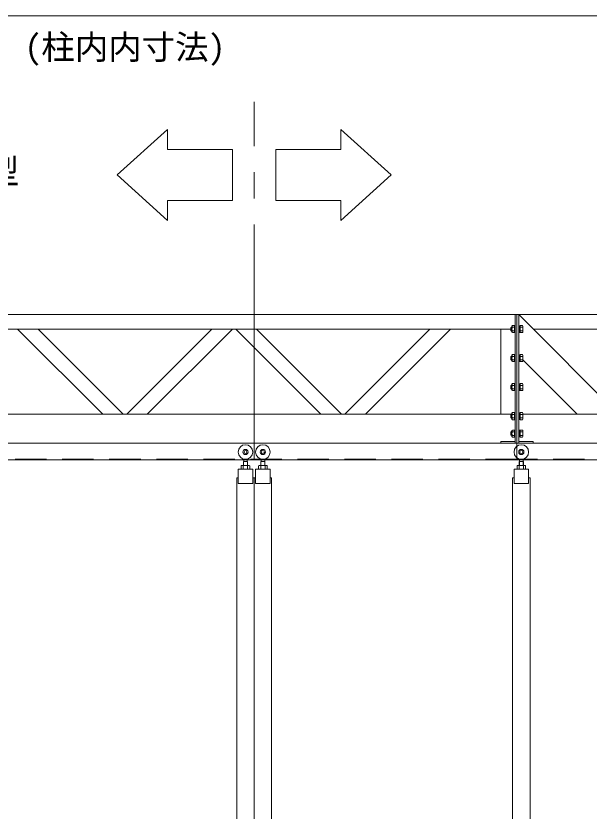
# Model space of a CAD drawing. Units: millimetres, scale not verified. Extents: x -20976 to 3174, y -17325 to 17325.
# Drawn here: x -13312 to -11338, y 7600 to 10339 of the extents above; entities that cross this region are included whole.
import ezdxf
from ezdxf.enums import TextEntityAlignment as Align

# ---------------------------------------------------------------- set-up
doc = ezdxf.new("R2010")
doc.units = ezdxf.units.MM
doc.header["$LTSCALE"] = 90
doc.linetypes.add('CHAIN2', pattern=[12, 9, -1, 1, -1])
doc.linetypes.add('DASHED1', pattern=[1.8, 1.2, -0.6])
for name, color, linetype, lineweight in [('0-6_ﾎﾞﾙﾄ類', 2, 'Continuous', 18), ('0-B_寸法', 3, 'Continuous', 18), ('1-0_中央走行棒', 7, 'Continuous', 18), ('1-1_中央走行棒右', 7, 'Continuous', 18), ('1-2_中央走行棒左', 7, 'Continuous', 18), ('1-3_中間梁27', 7, 'Continuous', 18), ('1-4_通芯', 1, 'CHAIN2', 18), ('1-5_吊車', 4, 'DASHED1', 9), ('1-9_文字', 7, 'Continuous', 18), ('1-B_連結用梁45', 7, 'Continuous', 18)]:
    doc.layers.add(name, color=color, linetype=linetype, lineweight=lineweight)
doc.styles.add('ＭＳ ゴシック', font='')
doc.styles.get('ＭＳ ゴシック').set_extended_font_data('MS Gothic')

msp = doc.modelspace()

# ---------------------------------------------------------------- linework, layer by layer
at = {"layer": '0-6_ﾎﾞﾙﾄ類'}
for p, q in [((-11604.94, 9267), (-11606.94, 9265)), ((-11606.94, 9255), (-11606.94, 9265)), ((-11603.54, 9265.8), (-11606.14, 9265.8)), ((-11604.94, 9253), (-11604.94, 9267)), ((-11603.54, 9267), (-11604.94, 9267)), ((-11603.54, 9270.5), (-11601.92, 9272.12)), ((-11603.54, 9249.5), (-11603.54, 9270.5)), ((-11601.92, 9266.06), (-11594.54, 9266.06)), ((-11574.94, 9260.8), (-11577.94, 9260)), ((-11574.94, 9260), (-11577.94, 9259.2)), ((-11567.57, 9266.06), (-11574.94, 9266.06)), ((-11565.94, 9270.5), (-11567.57, 9272.12)), ((-11565.94, 9249.5), (-11565.94, 9270.5)), ((-11604.94, 9253), (-11606.94, 9255)), ((-11603.54, 9254.2), (-11606.14, 9254.2)), ((-11603.54, 9253), (-11604.94, 9253)), ((-11603.54, 9249.5), (-11601.92, 9247.88)), ((-11601.92, 9253.93), (-11594.54, 9253.93)), ((-11567.57, 9253.93), (-11574.94, 9253.93)), ((-11565.94, 9249.5), (-11567.57, 9247.88)), ((-11604.94, 9167), (-11606.94, 9165)), ((-11606.94, 9155), (-11606.94, 9165)), ((-11604.94, 9153), (-11606.94, 9155)), ((-11603.54, 9165.8), (-11606.14, 9165.8)), ((-11603.54, 9154.2), (-11606.14, 9154.2)), ((-11604.94, 9153), (-11604.94, 9167)), ((-11603.54, 9167), (-11604.94, 9167)), ((-11603.54, 9153), (-11604.94, 9153)), ((-11603.54, 9170.5), (-11601.92, 9172.12)), ((-11603.54, 9149.5), (-11603.54, 9170.5)), ((-11603.54, 9149.5), (-11601.92, 9147.88)), ((-11601.92, 9166.06), (-11594.54, 9166.06)), ((-11601.92, 9153.94), (-11594.54, 9153.94)), ((-11574.94, 9160.8), (-11577.94, 9160)), ((-11574.94, 9160), (-11577.94, 9159.19)), ((-11567.57, 9166.06), (-11574.94, 9166.06)), ((-11567.57, 9153.94), (-11574.94, 9153.94)), ((-11565.94, 9170.5), (-11567.57, 9172.12)), ((-11565.94, 9149.5), (-11567.57, 9147.88)), ((-11565.94, 9149.5), (-11565.94, 9170.5)), ((-11604.94, 9067), (-11606.94, 9065)), ((-11603.54, 9065.8), (-11606.14, 9065.8)), ((-11604.94, 9053), (-11604.94, 9067)), ((-11603.54, 9067), (-11604.94, 9067)), ((-11603.54, 9070.5), (-11601.92, 9072.13)), ((-11603.54, 9049.5), (-11603.54, 9070.5)), ((-11601.92, 9066.06), (-11594.54, 9066.06)), ((-11567.57, 9066.06), (-11574.94, 9066.06)), ((-11565.94, 9070.5), (-11567.57, 9072.13)), ((-11565.94, 9049.5), (-11565.94, 9070.5)), ((-11606.94, 9055), (-11606.94, 9065)), ((-11604.94, 9053), (-11606.94, 9055)), ((-11603.54, 9054.2), (-11606.14, 9054.2)), ((-11603.54, 9053), (-11604.94, 9053)), ((-11603.54, 9049.5), (-11601.92, 9047.88)), ((-11601.92, 9053.94), (-11594.54, 9053.94)), ((-11574.94, 9060.8), (-11577.94, 9060)), ((-11574.94, 9060), (-11577.94, 9059.19)), ((-11567.57, 9053.94), (-11574.94, 9053.94)), ((-11565.94, 9049.5), (-11567.57, 9047.88)), ((-11604.94, 8967), (-11606.94, 8965)), ((-11606.94, 8955), (-11606.94, 8965)), ((-11603.54, 8965.8), (-11606.14, 8965.8)), ((-11604.94, 8953), (-11604.94, 8967)), ((-11603.54, 8967), (-11604.94, 8967)), ((-11603.54, 8970.5), (-11601.92, 8972.13)), ((-11603.54, 8949.5), (-11603.54, 8970.5)), ((-11601.92, 8966.06), (-11594.54, 8966.06)), ((-11574.94, 8960.81), (-11577.94, 8960)), ((-11574.94, 8960), (-11577.94, 8959.19)), ((-11567.57, 8966.06), (-11574.94, 8966.06)), ((-11565.94, 8970.5), (-11567.57, 8972.13)), ((-11565.94, 8949.5), (-11565.94, 8970.5)), ((-11604.94, 8953), (-11606.94, 8955)), ((-11603.54, 8954.2), (-11606.14, 8954.2)), ((-11603.54, 8953), (-11604.94, 8953)), ((-11603.54, 8949.5), (-11601.92, 8947.87)), ((-11601.92, 8953.94), (-11594.54, 8953.94)), ((-11567.57, 8953.94), (-11574.94, 8953.94)), ((-11565.94, 8949.5), (-11567.57, 8947.87)), ((-11604.94, 8907), (-11606.94, 8905)), ((-11606.94, 8895), (-11606.94, 8905)), ((-11603.54, 8905.8), (-11606.14, 8905.8)), ((-11604.94, 8893), (-11604.94, 8907)), ((-11603.54, 8907), (-11604.94, 8907)), ((-11603.54, 8910.5), (-11601.92, 8912.12)), ((-11603.54, 8889.5), (-11603.54, 8910.5)), ((-11601.92, 8906.06), (-11594.54, 8906.06)), ((-11567.57, 8906.06), (-11574.94, 8906.06)), ((-11565.94, 8910.5), (-11567.57, 8912.12)), ((-11565.94, 8889.5), (-11565.94, 8910.5)), ((-11604.94, 8893), (-11606.94, 8895)), ((-11603.54, 8894.2), (-11606.14, 8894.2)), ((-11603.54, 8893), (-11604.94, 8893)), ((-11603.54, 8889.5), (-11601.92, 8887.88)), ((-11601.92, 8893.93), (-11594.54, 8893.93)), ((-11574.94, 8900.8), (-11577.94, 8900)), ((-11574.94, 8900), (-11577.94, 8899.2)), ((-11567.57, 8893.93), (-11574.94, 8893.93)), ((-11565.94, 8889.5), (-11567.57, 8887.88)), ((-12532.36, 8790.56), (-12510.12, 8790.56)), ((-12532.36, 8790.56), (-12528.74, 8790.56)), ((-12528.74, 8788.56), (-12528.74, 8777.56)), ((-12513.74, 8790.56), (-12510.12, 8790.56)), ((-12513.74, 8788.56), (-12513.74, 8777.56)), ((-12472.36, 8790.56), (-12450.11, 8790.56)), ((-12472.36, 8790.56), (-12468.74, 8790.56)), ((-12468.74, 8788.56), (-12468.74, 8777.56)), ((-12453.74, 8790.56), (-12450.11, 8790.56)), ((-12453.74, 8788.56), (-12453.74, 8777.56)), ((-11560.11, 8790.56), (-11582.36, 8790.56)), ((-11578.74, 8790.56), (-11582.36, 8790.56)), ((-11578.74, 8788.56), (-11578.74, 8777.56)), ((-11560.11, 8790.56), (-11563.74, 8790.56)), ((-11563.74, 8788.56), (-11563.74, 8777.56))]:
    msp.add_line(p, q, dxfattribs=at)
for points in [[(-11601.92, 9272.12), (-11594.54, 9272.12), (-11594.54, 9247.88), (-11601.92, 9247.88)], [(-11567.57, 9272.12), (-11574.94, 9272.12), (-11574.94, 9247.88), (-11567.57, 9247.88)], [(-11601.92, 9172.12), (-11594.54, 9172.12), (-11594.54, 9147.88), (-11601.92, 9147.88)], [(-11567.57, 9172.12), (-11574.94, 9172.12), (-11574.94, 9147.88), (-11567.57, 9147.88)], [(-11601.92, 9072.13), (-11594.54, 9072.13), (-11594.54, 9047.88), (-11601.92, 9047.88)], [(-11567.57, 9072.13), (-11574.94, 9072.13), (-11574.94, 9047.88), (-11567.57, 9047.88)], [(-11601.92, 8972.13), (-11594.54, 8972.13), (-11594.54, 8947.87), (-11601.92, 8947.87)], [(-11567.57, 8972.13), (-11574.94, 8972.13), (-11574.94, 8947.87), (-11567.57, 8947.87)], [(-11601.92, 8912.12), (-11594.54, 8912.12), (-11594.54, 8887.88), (-11601.92, 8887.88)], [(-11567.57, 8912.12), (-11574.94, 8912.12), (-11574.94, 8887.88), (-11567.57, 8887.88)], [(-12506.49, 8788.56), (-12506.49, 8777.56), (-12535.99, 8777.56), (-12535.99, 8788.56)], [(-12446.49, 8788.56), (-12446.49, 8777.56), (-12475.99, 8777.56), (-12475.99, 8788.56)], [(-11585.99, 8788.56), (-11585.99, 8777.56), (-11556.49, 8777.56), (-11556.49, 8788.56)]]:
    msp.add_lwpolyline(points, dxfattribs=at)
for points in [[(-11594.54, 9249), (-11594.54, 9271), (-11592.24, 9271), (-11592.24, 9249)], [(-11577.94, 9271), (-11577.94, 9249), (-11580.24, 9249), (-11580.24, 9271)], [(-11577.94, 9271.35), (-11577.94, 9248.65), (-11574.94, 9248.65), (-11574.94, 9271.35)], [(-11594.54, 9149), (-11594.54, 9171), (-11592.24, 9171), (-11592.24, 9149)], [(-11577.94, 9171), (-11577.94, 9149), (-11580.24, 9149), (-11580.24, 9171)], [(-11577.94, 9171.35), (-11577.94, 9148.65), (-11574.94, 9148.65), (-11574.94, 9171.35)], [(-11594.54, 9049), (-11594.54, 9071), (-11592.24, 9071), (-11592.24, 9049)], [(-11577.94, 9071), (-11577.94, 9049), (-11580.24, 9049), (-11580.24, 9071)], [(-11577.94, 9071.35), (-11577.94, 9048.65), (-11574.94, 9048.65), (-11574.94, 9071.35)], [(-11594.54, 8949), (-11594.54, 8971), (-11592.24, 8971), (-11592.24, 8949)], [(-11577.94, 8971), (-11577.94, 8949), (-11580.24, 8949), (-11580.24, 8971)], [(-11577.94, 8971.35), (-11577.94, 8948.65), (-11574.94, 8948.65), (-11574.94, 8971.35)], [(-11594.54, 8889), (-11594.54, 8911), (-11592.24, 8911), (-11592.24, 8889)], [(-11577.94, 8911), (-11577.94, 8889), (-11580.24, 8889), (-11580.24, 8911)], [(-11577.94, 8911.35), (-11577.94, 8888.65), (-11574.94, 8888.65), (-11574.94, 8911.35)]]:
    msp.add_lwpolyline(points, close=True, dxfattribs=at)
for centre, radius, start, end in [((-11591.41, 9260), 12.12, 150, 210), ((-11598.89, 9269.09), 4.28, 135, 225), ((-11570.6, 9269.09), 4.28, 315, 45), ((-11578.07, 9260), 12.12, 330, 30), ((-11598.89, 9250.91), 4.28, 135, 225), ((-11570.6, 9250.91), 4.28, 315, 45), ((-11591.41, 9160), 12.12, 150, 210), ((-11598.89, 9169.09), 4.28, 135, 225), ((-11598.89, 9150.9), 4.28, 135, 225), ((-11570.6, 9169.09), 4.28, 315, 45), ((-11578.07, 9160), 12.12, 330, 30), ((-11570.6, 9150.9), 4.28, 315, 45), ((-11591.41, 9060), 12.12, 150, 210), ((-11598.89, 9069.09), 4.28, 135, 225), ((-11570.6, 9069.09), 4.28, 315, 45), ((-11578.07, 9060), 12.12, 330, 30), ((-11598.89, 9050.9), 4.28, 135, 225), ((-11570.6, 9050.9), 4.28, 315, 45), ((-11591.41, 8960), 12.12, 150, 210), ((-11598.89, 8969.09), 4.28, 135, 225), ((-11570.6, 8969.09), 4.28, 315, 45), ((-11578.07, 8960), 12.12, 330, 30), ((-11598.89, 8950.9), 4.28, 135, 225), ((-11570.6, 8950.9), 4.28, 315, 45), ((-11591.41, 8900), 12.12, 150, 210), ((-11598.89, 8909.09), 4.28, 135, 225), ((-11570.6, 8909.09), 4.28, 315, 45), ((-11578.07, 8900), 12.12, 330, 30), ((-11598.89, 8890.91), 4.28, 135, 225), ((-11570.6, 8890.91), 4.28, 315, 45), ((-12532.36, 8786.28), 4.28, 32.227, 147.773), ((-12521.24, 8775.49), 15.07, 60.137, 119.863), ((-12510.12, 8786.28), 4.28, 32.227, 147.773), ((-12472.36, 8786.28), 4.28, 32.227, 147.773), ((-12461.24, 8775.49), 15.07, 60.137, 119.863), ((-12450.11, 8786.28), 4.28, 32.227, 147.773), ((-11582.36, 8786.28), 4.28, 32.227, 147.773), ((-11571.24, 8775.49), 15.07, 60.137, 119.863), ((-11560.11, 8786.28), 4.28, 32.227, 147.773)]:
    msp.add_arc(centre, radius, start, end, dxfattribs=at)
at = {"layer": '0-B_寸法'}
msp.add_line((-18720.24, 10338.6), (-7152.24, 10338.6), dxfattribs=at)
at = {"layer": '1-0_中央走行棒'}
msp.add_lwpolyline([(-11546.24, 8727.56), (-11596.24, 8727.56), (-11596.24, 8777.56), (-11546.24, 8777.56)], close=True, dxfattribs=at)
for points in [[(-11601.24, 7415.56), (-11601.24, 8747.56), (-11596.24, 8747.56)], [(-11546.24, 8747.56), (-11541.24, 8747.56), (-11541.24, 7415.56)]]:
    msp.add_lwpolyline(points, dxfattribs=at)
at = {"layer": '1-1_中央走行棒右'}
msp.add_lwpolyline([(-12486.24, 8727.56), (-12436.24, 8727.56), (-12436.24, 8777.56), (-12486.24, 8777.56)], close=True, dxfattribs=at)
for points in [[(-12486.24, 8747.56), (-12491.24, 8747.56), (-12491.24, 7327.56)], [(-12431.24, 7415.56), (-12431.24, 8747.56), (-12436.24, 8747.56)]]:
    msp.add_lwpolyline(points, dxfattribs=at)
at = {"layer": '1-2_中央走行棒左'}
msp.add_lwpolyline([(-12546.24, 8727.56), (-12496.24, 8727.56), (-12496.24, 8777.56), (-12546.24, 8777.56)], close=True, dxfattribs=at)
for points in [[(-12546.24, 8747.56), (-12551.24, 8747.56), (-12551.24, 7415.56)], [(-12491.24, 7327.56), (-12491.24, 8747.56), (-12496.24, 8747.56)]]:
    msp.add_lwpolyline(points, dxfattribs=at)
at = {"layer": '1-3_中間梁27'}
for p, q in [((-14265.94, 9260), (-11606.94, 9260)), ((-11592.24, 8967), (-11592.24, 9260)), ((-11603.54, 8967), (-14265.94, 8967))]:
    msp.add_line(p, q, dxfattribs=at)
at = {"layer": '1-3_中間梁27', "color": 4, "linetype": 'DASHED1', "lineweight": 9}
msp.add_line((-11586.24, 8811.6), (-14286.24, 8811.6), dxfattribs=at)
at = {"layer": '1-3_中間梁27'}
for points in [[(-11592.24, 9260), (-11592.24, 9310), (-14280.24, 9310), (-14280.24, 9260)], [(-11606.94, 9260), (-11642.24, 9260), (-11642.24, 8967), (-11603.54, 8967)], [(-14280.24, 8967), (-14280.24, 8867), (-11592.24, 8867), (-11592.24, 8967)]]:
    msp.add_lwpolyline(points, dxfattribs=at)
for points in [[(-11592.24, 8867), (-11586.24, 8867), (-11586.24, 9310), (-11592.24, 9310)], [(-13012.95, 8967), (-12942.24, 8967), (-13235.24, 9260), (-13305.95, 9260)], [(-12859.53, 8967), (-12930.24, 8967), (-12637.24, 9260), (-12566.53, 9260)], [(-12261.53, 8967), (-12190.81, 8967), (-12483.82, 9260), (-12554.53, 9260)], [(-12108.11, 8967), (-12178.82, 8967), (-11885.82, 9260), (-11815.11, 9260)], [(-14286.24, 8810), (-11586.24, 8810), (-11586.24, 8867), (-14286.24, 8867)], [(-11642.24, 8867), (-11642.24, 8873), (-11592.24, 8873), (-11592.24, 8867)]]:
    msp.add_lwpolyline(points, close=True, dxfattribs=at)
at = {"layer": '1-4_通芯'}
msp.add_line((-12491.24, 8810), (-12491.24, 10043.09), dxfattribs=at)
at = {"layer": '1-5_吊車', "color": 7, "linetype": 'Continuous', "lineweight": 18}
for p, q in [((-12527.94, 8790.56), (-12527.94, 8803.6)), ((-12527.49, 8803.6), (-12527.49, 8812.39)), ((-12514.99, 8803.6), (-12514.99, 8812.39)), ((-12514.54, 8790.56), (-12514.54, 8803.6)), ((-12467.94, 8790.56), (-12467.94, 8803.6)), ((-12467.49, 8803.6), (-12467.49, 8812.39)), ((-12454.99, 8803.6), (-12454.99, 8812.39)), ((-12454.54, 8790.56), (-12454.54, 8803.6)), ((-11577.94, 8790.56), (-11577.94, 8803.6)), ((-11577.49, 8803.6), (-11577.49, 8812.39)), ((-11564.99, 8803.6), (-11564.99, 8812.39)), ((-11564.54, 8790.56), (-11564.54, 8803.6)), ((-12529.18, 8790.56), (-12529.18, 8790.6)), ((-12513.3, 8790.56), (-12513.3, 8790.6)), ((-12469.18, 8790.56), (-12469.18, 8790.6)), ((-12453.3, 8790.56), (-12453.3, 8790.6)), ((-11579.17, 8790.56), (-11579.17, 8790.6)), ((-11563.3, 8790.56), (-11563.3, 8790.6))]:
    msp.add_line(p, q, dxfattribs=at)
for points in [[(-12529.18, 8790.6), (-12528.24, 8790.6), (-12528.24, 8803.6), (-12521.24, 8803.6)], [(-12513.3, 8790.6), (-12514.24, 8790.6), (-12514.24, 8803.6), (-12521.24, 8803.6)], [(-12469.18, 8790.6), (-12468.24, 8790.6), (-12468.24, 8803.6), (-12461.24, 8803.6)], [(-12453.3, 8790.6), (-12454.24, 8790.6), (-12454.24, 8803.6), (-12461.24, 8803.6)], [(-11579.17, 8790.6), (-11578.24, 8790.6), (-11578.24, 8803.6), (-11571.24, 8803.6)], [(-11563.3, 8790.6), (-11564.24, 8790.6), (-11564.24, 8803.6), (-11571.24, 8803.6)]]:
    msp.add_lwpolyline(points, dxfattribs=at)
for centre, radius in [((-12521.24, 8836.6), 25), ((-12461.24, 8836.6), 25), ((-11571.24, 8836.6), 25), ((-12521.24, 8836.6), 9), ((-12521.24, 8836.6), 5), ((-12461.24, 8836.6), 9), ((-12461.24, 8836.6), 5), ((-11571.24, 8836.6), 9), ((-11571.24, 8836.6), 5)]:
    msp.add_circle(centre, radius, dxfattribs=at)
at = {"layer": '1-9_文字'}
for points in [[(-12963.03, 9790.96), (-12789.74, 9947.87), (-12789.74, 9878.4), (-12565.77, 9878.4), (-12565.77, 9703.18), (-12789.74, 9703.18), (-12789.74, 9633.7)], [(-12019.45, 9790.96), (-12192.74, 9947.87), (-12192.74, 9878.4), (-12416.72, 9878.4), (-12416.72, 9703.18), (-12192.74, 9703.18), (-12192.74, 9633.7)]]:
    msp.add_lwpolyline(points, close=True, dxfattribs=at)
at = {"layer": '1-B_連結用梁45'}
for p, q in [((-8680.24, 9310), (-11580.24, 9310)), ((-11530.24, 9260), (-8700.44, 9260)), ((-6986.24, 8967), (-11565.94, 8967))]:
    msp.add_line(p, q, dxfattribs=at)
at = {"layer": '1-B_連結用梁45', "color": 4, "linetype": 'DASHED1', "lineweight": 9}
msp.add_line((-7141.24, 8811.6), (-11586.24, 8811.6), dxfattribs=at)
at = {"layer": '1-B_連結用梁45'}
for points in [[(-11586.24, 8867), (-11580.24, 8867), (-11580.24, 9310), (-11586.24, 9310)], [(-11530.24, 8867), (-11530.24, 8873), (-11580.24, 8873), (-11580.24, 8867)]]:
    msp.add_lwpolyline(points, close=True, dxfattribs=at)
for points in [[(-11580.24, 9168.58), (-11580.24, 9310), (-11237.29, 8967.05), (-11378.72, 8967.05), (-11565.94, 9154.28)], [(-11580.24, 8967), (-11580.24, 8867), (-7386.24, 8867)], [(-7986.24, 8867), (-11586.24, 8867), (-11586.24, 8810), (-7986.24, 8810), (-7986.24, 8813)]]:
    msp.add_lwpolyline(points, dxfattribs=at)

# ---------------------------------------------------------------- texts
at = {"layer": '0-B_寸法', "style": 'ＭＳ ゴシック'}
msp.add_text('(柱内内寸法)', height=84.46, dxfattribs=at).set_placement((-13281.84, 10163.88), align=Align.BOTTOM_LEFT)
at = {"layer": '1-9_文字', "style": 'ＭＳ ゴシック'}
msp.add_text('                      中間梁27型', height=84.46, dxfattribs=at).set_placement((-15140.05, 9735.48), align=Align.BOTTOM_LEFT)

doc.saveas('drawing.dxf')
